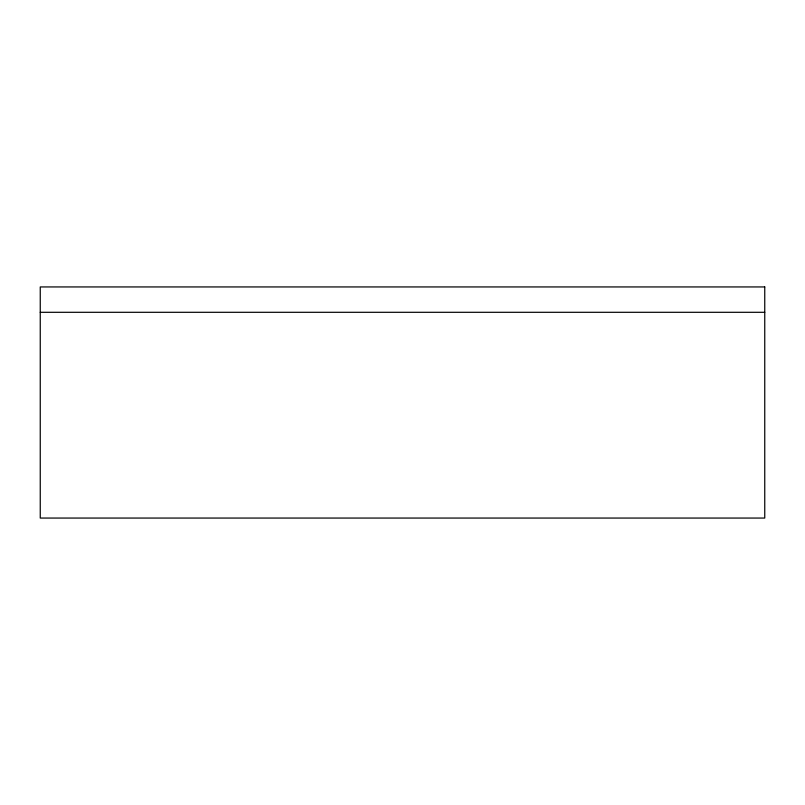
<?xml version="1.0" encoding="UTF-8"?>
<svg xmlns="http://www.w3.org/2000/svg" width="805" height="805" viewBox="0 0 805 805"><rect width="100%" height="100%" fill="white"/><g stroke="black" fill="none" stroke-linecap="round" stroke-linejoin="round"><path stroke-width="1.21" d="M40.25 312.3L764.75 312.3M764.75 286.942L40.25 286.942L40.25 518.058L764.75 518.058L764.75 286.942"/></g></svg>
